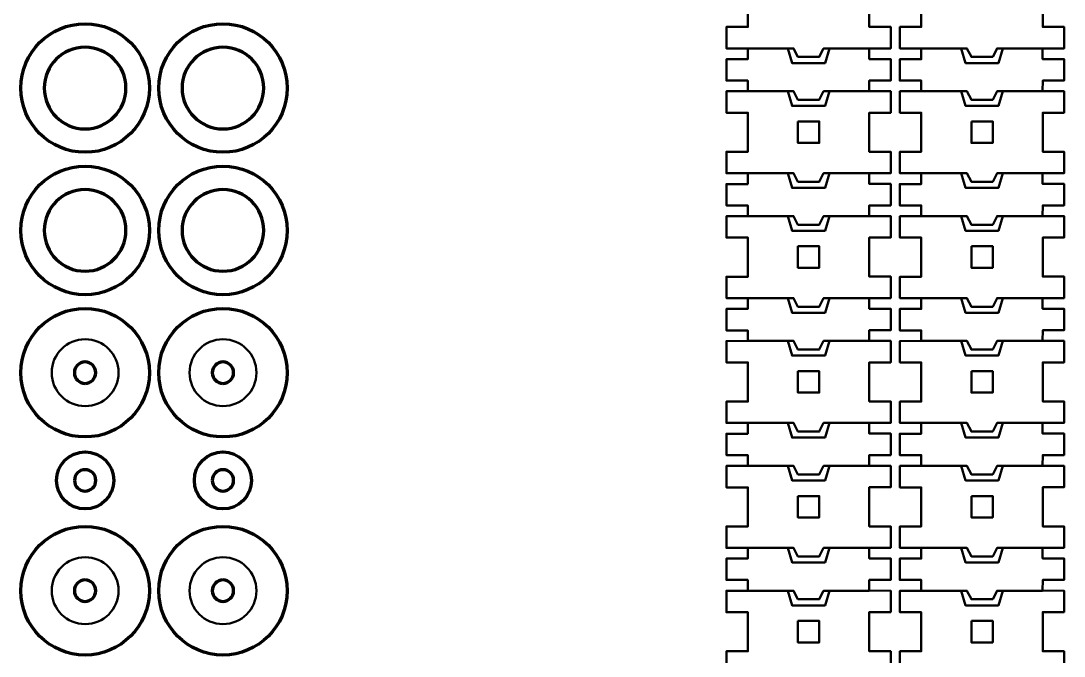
# Model space of a CAD drawing. Header units: inches. Extents: x 589 to 2016, y -1839 to -951.
# Drawn here: x 1006.2 to 1152.3, y -1548.7 to -1459.8 of the extents above; entities that cross this region are included whole.
import ezdxf

# ---------------------------------------------------------------- set-up
doc = ezdxf.new("R2010")
doc.units = ezdxf.units.IN
doc.header["$MEASUREMENT"] = 0
doc.layers.add('Layer 1', color=7, linetype='Continuous')

# ---------------------------------------------------------------- blocks, each defined once
blk = doc.blocks.new('block 79')
at = {"layer": 'Layer 1', "color": 98, "lineweight": 50, "true_color": 0x020302}
for points in [[(1108.04, -1455.19), (1108.04, -1460.66), (1105.04, -1460.66), (1105.04, -1463.66), (1108.04, -1463.66), (1108.03, -1465.17), (1105.03, -1465.17), (1105.03, -1468.17), (1108.03, -1468.17), (1108.03, -1469.66), (1105.04, -1469.67), (1105.04, -1472.67), (1108.04, -1472.67), (1108.04, -1478.14), (1105.04, -1478.14), (1105.04, -1481.14), (1108.04, -1481.14), (1108.03, -1482.65), (1105.03, -1482.65), (1105.03, -1485.65), (1108.03, -1485.65), (1108.03, -1487.14), (1105.04, -1487.15), (1105.04, -1490.15), (1108.04, -1490.15), (1108.04, -1495.62), (1105.04, -1495.62), (1105.04, -1498.62), (1108.04, -1498.62), (1108.03, -1500.13), (1105.03, -1500.13), (1105.03, -1503.13), (1108.03, -1503.13), (1108.03, -1504.62), (1105.04, -1504.63), (1105.04, -1507.63), (1108.04, -1507.63), (1108.04, -1513.1), (1105.04, -1513.1), (1105.04, -1516.1), (1108.04, -1516.1), (1108.03, -1517.6), (1105.03, -1517.6), (1105.03, -1520.6), (1108.03, -1520.6), (1108.03, -1522.1), (1105.04, -1522.11), (1105.04, -1525.11), (1108.04, -1525.11), (1108.04, -1530.58), (1105.04, -1530.58), (1105.04, -1533.58), (1108.04, -1533.58), (1108.03, -1535.09), (1105.03, -1535.09), (1105.03, -1538.08), (1108.03, -1538.08), (1108.03, -1539.58), (1105.04, -1539.59), (1105.04, -1542.59), (1108.04, -1542.59), (1108.04, -1548.06), (1105.04, -1548.06), (1105.04, -1551.06)], [(1128.05, -1551.05), (1128.05, -1548.05), (1125.05, -1548.05), (1125.05, -1542.58), (1128.05, -1542.58), (1128.05, -1539.58), (1125.04, -1539.57), (1125.04, -1538.07), (1128.04, -1538.07), (1128.04, -1535.07), (1125.04, -1535.07), (1125.04, -1533.57), (1128.05, -1533.57), (1128.05, -1530.57), (1125.05, -1530.57), (1125.05, -1525.1), (1128.05, -1525.1), (1128.05, -1522.1), (1125.04, -1522.09), (1125.04, -1520.59), (1128.04, -1520.59), (1128.04, -1517.59), (1125.04, -1517.59), (1125.04, -1516.09), (1128.05, -1516.09), (1128.05, -1513.09), (1125.05, -1513.09), (1125.05, -1507.62), (1128.05, -1507.62), (1128.05, -1504.62), (1125.04, -1504.61), (1125.04, -1503.11), (1128.04, -1503.11), (1128.04, -1500.11), (1125.04, -1500.11), (1125.04, -1498.62), (1128.05, -1498.61), (1128.05, -1495.61), (1125.05, -1495.61), (1125.05, -1490.14), (1128.05, -1490.14), (1128.05, -1487.14), (1125.04, -1487.13), (1125.04, -1485.64), (1128.04, -1485.64), (1128.04, -1482.64), (1125.04, -1482.64), (1125.04, -1481.14), (1128.05, -1481.13), (1128.05, -1478.13), (1125.05, -1478.13), (1125.05, -1472.66), (1128.05, -1472.66), (1128.05, -1469.66), (1125.04, -1469.66), (1125.04, -1468.16), (1128.04, -1468.16), (1128.04, -1465.16), (1125.04, -1465.16), (1125.04, -1463.66), (1128.05, -1463.66), (1128.05, -1460.66), (1125.05, -1460.66), (1125.05, -1455.18)], [(1108.04, -1463.66), (1113.63, -1463.66), (1114.24, -1465.71), (1118.85, -1465.71), (1119.45, -1463.66), (1125.04, -1463.66)], [(1113.63, -1463.66), (1114.44, -1463.66), (1115.04, -1464.86), (1118.04, -1464.86), (1118.65, -1463.66), (1119.45, -1463.66)], [(1108.04, -1469.66), (1113.63, -1469.66), (1114.24, -1471.71), (1118.85, -1471.71), (1119.45, -1469.66), (1125.04, -1469.66)], [(1113.63, -1469.66), (1114.44, -1469.66), (1115.04, -1470.86), (1118.04, -1470.86), (1118.65, -1469.66), (1119.45, -1469.66)], [(1115.04, -1473.89), (1118.04, -1473.89), (1118.04, -1476.89), (1115.04, -1476.89), (1115.04, -1473.89)], [(1108.04, -1481.14), (1113.63, -1481.14), (1114.24, -1483.19), (1118.85, -1483.19), (1119.45, -1481.14), (1125.04, -1481.14)], [(1113.63, -1481.14), (1114.44, -1481.14), (1115.04, -1482.34), (1118.04, -1482.34), (1118.65, -1481.14), (1119.45, -1481.14)], [(1108.04, -1487.14), (1113.63, -1487.14), (1114.24, -1489.19), (1118.85, -1489.19), (1119.45, -1487.14), (1125.04, -1487.14)], [(1113.63, -1487.14), (1114.44, -1487.14), (1115.04, -1488.34), (1118.04, -1488.34), (1118.65, -1487.14), (1119.45, -1487.14)], [(1115.04, -1491.37), (1118.04, -1491.37), (1118.04, -1494.37), (1115.04, -1494.37), (1115.04, -1491.37)], [(1108.04, -1498.62), (1113.63, -1498.62), (1114.24, -1500.67), (1118.85, -1500.67), (1119.45, -1498.62), (1125.04, -1498.62)], [(1113.63, -1498.62), (1114.44, -1498.62), (1115.04, -1499.82), (1118.04, -1499.82), (1118.65, -1498.62), (1119.45, -1498.62)], [(1108.04, -1504.62), (1113.63, -1504.62), (1114.24, -1506.67), (1118.85, -1506.67), (1119.45, -1504.62), (1125.04, -1504.62)], [(1113.63, -1504.62), (1114.44, -1504.62), (1115.04, -1505.82), (1118.04, -1505.82), (1118.65, -1504.62), (1119.45, -1504.62)], [(1115.04, -1508.85), (1118.04, -1508.85), (1118.04, -1511.85), (1115.04, -1511.85), (1115.04, -1508.85)], [(1108.04, -1516.1), (1113.63, -1516.1), (1114.24, -1518.15), (1118.85, -1518.15), (1119.45, -1516.1), (1125.04, -1516.1)], [(1113.63, -1516.1), (1114.44, -1516.1), (1115.04, -1517.3), (1118.04, -1517.3), (1118.65, -1516.1), (1119.45, -1516.1)], [(1108.04, -1522.1), (1113.63, -1522.1), (1114.24, -1524.15), (1118.85, -1524.15), (1119.45, -1522.1), (1125.04, -1522.1)], [(1113.63, -1522.1), (1114.44, -1522.1), (1115.04, -1523.3), (1118.04, -1523.3), (1118.65, -1522.1), (1119.45, -1522.1)], [(1115.04, -1526.33), (1118.04, -1526.33), (1118.04, -1529.33), (1115.04, -1529.33), (1115.04, -1526.33)], [(1108.04, -1533.58), (1113.63, -1533.58), (1114.24, -1535.63), (1118.85, -1535.63), (1119.45, -1533.58), (1125.04, -1533.58)], [(1113.63, -1533.58), (1114.44, -1533.58), (1115.04, -1534.78), (1118.04, -1534.78), (1118.65, -1533.58), (1119.45, -1533.58)], [(1108.04, -1539.58), (1113.63, -1539.58), (1114.24, -1541.63), (1118.85, -1541.63), (1119.45, -1539.58), (1125.04, -1539.58)], [(1113.63, -1539.58), (1114.44, -1539.58), (1115.04, -1540.78), (1118.04, -1540.78), (1118.65, -1539.58), (1119.45, -1539.58)], [(1115.04, -1543.81), (1118.04, -1543.81), (1118.04, -1546.81), (1115.04, -1546.81), (1115.04, -1543.81)]]:
    blk.add_lwpolyline(points, dxfattribs=at)
blk = doc.blocks.new('block 78')
at = {"layer": 'Layer 1'}
blk.add_blockref('block 79', (0, 0), dxfattribs=at)
blk = doc.blocks.new('block 81')
at = {"layer": 'Layer 1', "color": 98, "lineweight": 50, "true_color": 0x020302}
for points in [[(1132.33, -1455.19), (1132.33, -1460.66), (1129.33, -1460.66), (1129.33, -1463.66), (1132.33, -1463.66), (1132.32, -1465.17), (1129.32, -1465.17), (1129.32, -1468.17), (1132.32, -1468.17), (1132.32, -1469.66), (1129.33, -1469.67), (1129.33, -1472.67), (1132.33, -1472.67), (1132.33, -1478.14), (1129.33, -1478.14), (1129.33, -1481.14), (1132.33, -1481.14), (1132.32, -1482.65), (1129.32, -1482.65), (1129.32, -1485.65), (1132.32, -1485.65), (1132.32, -1487.14), (1129.33, -1487.15), (1129.33, -1490.15), (1132.33, -1490.15), (1132.33, -1495.62), (1129.33, -1495.62), (1129.33, -1498.62), (1132.33, -1498.62), (1132.32, -1500.13), (1129.32, -1500.13), (1129.32, -1503.13), (1132.32, -1503.13), (1132.32, -1504.62), (1129.33, -1504.63), (1129.33, -1507.63), (1132.33, -1507.63), (1132.33, -1513.1), (1129.33, -1513.1), (1129.33, -1516.1), (1132.33, -1516.1), (1132.32, -1517.6), (1129.32, -1517.6), (1129.32, -1520.6), (1132.32, -1520.6), (1132.32, -1522.1), (1129.33, -1522.11), (1129.33, -1525.11), (1132.33, -1525.11), (1132.33, -1530.58), (1129.33, -1530.58), (1129.33, -1533.58), (1132.33, -1533.58), (1132.32, -1535.09), (1129.32, -1535.09), (1129.32, -1538.08), (1132.32, -1538.08), (1132.32, -1539.58), (1129.33, -1539.59), (1129.33, -1542.59), (1132.33, -1542.59), (1132.33, -1548.06), (1129.33, -1548.06), (1129.33, -1551.06)], [(1152.34, -1551.05), (1152.34, -1548.05), (1149.34, -1548.05), (1149.34, -1542.58), (1152.34, -1542.58), (1152.34, -1539.58), (1149.33, -1539.57), (1149.34, -1538.07), (1152.33, -1538.07), (1152.33, -1535.07), (1149.33, -1535.07), (1149.33, -1533.57), (1152.34, -1533.57), (1152.34, -1530.57), (1149.34, -1530.57), (1149.34, -1525.1), (1152.34, -1525.1), (1152.34, -1522.1), (1149.33, -1522.09), (1149.34, -1520.59), (1152.33, -1520.59), (1152.33, -1517.59), (1149.33, -1517.59), (1149.33, -1516.09), (1152.34, -1516.09), (1152.34, -1513.09), (1149.34, -1513.09), (1149.34, -1507.62), (1152.34, -1507.62), (1152.34, -1504.62), (1149.33, -1504.61), (1149.34, -1503.11), (1152.33, -1503.11), (1152.33, -1500.11), (1149.33, -1500.11), (1149.33, -1498.62), (1152.34, -1498.61), (1152.34, -1495.61), (1149.34, -1495.61), (1149.34, -1490.14), (1152.34, -1490.14), (1152.34, -1487.14), (1149.33, -1487.13), (1149.34, -1485.64), (1152.33, -1485.64), (1152.33, -1482.64), (1149.33, -1482.64), (1149.33, -1481.14), (1152.34, -1481.13), (1152.34, -1478.13), (1149.34, -1478.13), (1149.34, -1472.66), (1152.34, -1472.66), (1152.34, -1469.66), (1149.33, -1469.66), (1149.34, -1468.16), (1152.33, -1468.16), (1152.33, -1465.16), (1149.33, -1465.16), (1149.33, -1463.66), (1152.34, -1463.66), (1152.34, -1460.66), (1149.34, -1460.66), (1149.34, -1455.18)], [(1132.33, -1463.66), (1137.93, -1463.66), (1138.53, -1465.71), (1143.14, -1465.71), (1143.74, -1463.66), (1149.33, -1463.66)], [(1137.93, -1463.66), (1138.73, -1463.66), (1139.34, -1464.86), (1142.34, -1464.86), (1142.94, -1463.66), (1143.74, -1463.66)], [(1132.33, -1469.66), (1137.93, -1469.66), (1138.53, -1471.71), (1143.14, -1471.71), (1143.74, -1469.66), (1149.33, -1469.66)], [(1137.93, -1469.66), (1138.73, -1469.66), (1139.34, -1470.86), (1142.34, -1470.86), (1142.94, -1469.66), (1143.74, -1469.66)], [(1139.34, -1473.89), (1142.34, -1473.89), (1142.34, -1476.89), (1139.34, -1476.89), (1139.34, -1473.89)], [(1132.33, -1481.14), (1137.93, -1481.14), (1138.53, -1483.19), (1143.14, -1483.19), (1143.74, -1481.14), (1149.33, -1481.14)], [(1137.93, -1481.14), (1138.73, -1481.14), (1139.34, -1482.34), (1142.34, -1482.34), (1142.94, -1481.14), (1143.74, -1481.14)], [(1132.33, -1487.14), (1137.93, -1487.14), (1138.53, -1489.19), (1143.14, -1489.19), (1143.74, -1487.14), (1149.33, -1487.14)], [(1137.93, -1487.14), (1138.73, -1487.14), (1139.34, -1488.34), (1142.34, -1488.34), (1142.94, -1487.14), (1143.74, -1487.14)], [(1139.34, -1491.37), (1142.34, -1491.37), (1142.34, -1494.37), (1139.34, -1494.37), (1139.34, -1491.37)], [(1132.33, -1498.62), (1137.93, -1498.62), (1138.53, -1500.67), (1143.14, -1500.67), (1143.74, -1498.62), (1149.33, -1498.62)], [(1137.93, -1498.62), (1138.73, -1498.62), (1139.34, -1499.82), (1142.34, -1499.82), (1142.94, -1498.62), (1143.74, -1498.62)], [(1132.33, -1504.62), (1137.93, -1504.62), (1138.53, -1506.67), (1143.14, -1506.67), (1143.74, -1504.62), (1149.33, -1504.62)], [(1137.93, -1504.62), (1138.73, -1504.62), (1139.34, -1505.82), (1142.34, -1505.82), (1142.94, -1504.62), (1143.74, -1504.62)], [(1139.34, -1508.85), (1142.34, -1508.85), (1142.34, -1511.85), (1139.34, -1511.85), (1139.34, -1508.85)], [(1132.33, -1516.1), (1137.93, -1516.1), (1138.53, -1518.15), (1143.14, -1518.15), (1143.74, -1516.1), (1149.33, -1516.1)], [(1137.93, -1516.1), (1138.73, -1516.1), (1139.34, -1517.3), (1142.34, -1517.3), (1142.94, -1516.1), (1143.74, -1516.1)], [(1132.33, -1522.1), (1137.93, -1522.1), (1138.53, -1524.15), (1143.14, -1524.15), (1143.74, -1522.1), (1149.33, -1522.1)], [(1137.93, -1522.1), (1138.73, -1522.1), (1139.34, -1523.3), (1142.34, -1523.3), (1142.94, -1522.1), (1143.74, -1522.1)], [(1139.34, -1526.33), (1142.34, -1526.33), (1142.34, -1529.33), (1139.34, -1529.33), (1139.34, -1526.33)], [(1132.33, -1533.58), (1137.93, -1533.58), (1138.53, -1535.63), (1143.14, -1535.63), (1143.74, -1533.58), (1149.33, -1533.58)], [(1137.93, -1533.58), (1138.73, -1533.58), (1139.34, -1534.78), (1142.34, -1534.78), (1142.94, -1533.58), (1143.74, -1533.58)], [(1132.33, -1539.58), (1137.93, -1539.58), (1138.53, -1541.63), (1143.14, -1541.63), (1143.74, -1539.58), (1149.33, -1539.58)], [(1137.93, -1539.58), (1138.73, -1539.58), (1139.34, -1540.78), (1142.34, -1540.78), (1142.94, -1539.58), (1143.74, -1539.58)], [(1139.34, -1543.81), (1142.34, -1543.81), (1142.34, -1546.81), (1139.34, -1546.81), (1139.34, -1543.81)]]:
    blk.add_lwpolyline(points, dxfattribs=at)
blk = doc.blocks.new('block 80')
at = {"layer": 'Layer 1'}
blk.add_blockref('block 81', (0, 0), dxfattribs=at)
blk = doc.blocks.new('block 123')
at = {"layer": 'Layer 1', "color": 18, "lineweight": 80, "true_color": 0x010101}
for points in [[(1015.2, -1500.06), (1010.23, -1500.06), (1006.2, -1504.09), (1006.2, -1509.06), (1006.2, -1514.03), (1010.23, -1518.06), (1015.2, -1518.06), (1020.17, -1518.06), (1024.2, -1514.03), (1024.2, -1509.06), (1024.2, -1504.09), (1020.17, -1500.06), (1015.2, -1500.06)], [(1015.2, -1510.56), (1014.38, -1510.56), (1013.7, -1509.89), (1013.7, -1509.06), (1013.7, -1508.23), (1014.38, -1507.56), (1015.2, -1507.56), (1016.03, -1507.56), (1016.7, -1508.23), (1016.7, -1509.06), (1016.7, -1509.88), (1016.03, -1510.56), (1015.2, -1510.56)]]:
    blk.add_open_spline(points, degree=3, knots=[0, 0, 0, 0, 1, 1, 1, 2, 2, 2, 3, 3, 3, 4, 4, 4, 4], dxfattribs=at)
at = {"layer": 'Layer 1', "color": 240, "lineweight": 50, "true_color": 0xec2227}
blk.add_open_spline([(1015.2, -1504.37), (1017.79, -1504.37), (1019.89, -1506.47), (1019.89, -1509.06), (1019.89, -1511.64), (1017.79, -1513.74), (1015.2, -1513.74), (1012.62, -1513.74), (1010.52, -1511.64), (1010.52, -1509.06), (1010.52, -1506.47), (1012.62, -1504.37), (1015.2, -1504.37)], degree=3, knots=[0, 0, 0, 0, 1, 1, 1, 2, 2, 2, 3, 3, 3, 4, 4, 4, 4], dxfattribs=at)
blk = doc.blocks.new('block 124')
at = {"layer": 'Layer 1', "color": 18, "lineweight": 80, "true_color": 0x010101}
for points in [[(1015.2, -1548.58), (1020.18, -1548.58), (1024.2, -1544.55), (1024.2, -1539.58), (1024.2, -1534.61), (1020.18, -1530.58), (1015.2, -1530.58), (1010.23, -1530.58), (1006.2, -1534.61), (1006.2, -1539.58), (1006.2, -1544.55), (1010.23, -1548.58), (1015.2, -1548.58)], [(1015.2, -1538.08), (1016.03, -1538.08), (1016.7, -1538.75), (1016.7, -1539.58), (1016.7, -1540.41), (1016.03, -1541.08), (1015.2, -1541.08), (1014.38, -1541.08), (1013.7, -1540.41), (1013.7, -1539.58), (1013.7, -1538.75), (1014.38, -1538.08), (1015.2, -1538.08)]]:
    blk.add_open_spline(points, degree=3, knots=[0, 0, 0, 0, 1, 1, 1, 2, 2, 2, 3, 3, 3, 4, 4, 4, 4], dxfattribs=at)
at = {"layer": 'Layer 1', "color": 240, "lineweight": 50, "true_color": 0xec2227}
blk.add_open_spline([(1015.2, -1534.9), (1017.79, -1534.9), (1019.89, -1536.99), (1019.89, -1539.58), (1019.89, -1542.17), (1017.79, -1544.26), (1015.2, -1544.26), (1012.62, -1544.26), (1010.52, -1542.17), (1010.52, -1539.58), (1010.52, -1536.99), (1012.62, -1534.9), (1015.2, -1534.9)], degree=3, knots=[0, 0, 0, 0, 1, 1, 1, 2, 2, 2, 3, 3, 3, 4, 4, 4, 4], dxfattribs=at)
blk = doc.blocks.new('block 125')
at = {"layer": 'Layer 1', "color": 18, "lineweight": 80, "true_color": 0x010101}
for points in [[(1034.51, -1500.06), (1029.54, -1500.06), (1025.51, -1504.09), (1025.51, -1509.06), (1025.51, -1514.03), (1029.54, -1518.06), (1034.51, -1518.06), (1039.48, -1518.06), (1043.51, -1514.03), (1043.51, -1509.06), (1043.51, -1504.09), (1039.48, -1500.06), (1034.51, -1500.06)], [(1034.51, -1510.56), (1033.68, -1510.56), (1033.01, -1509.89), (1033.01, -1509.06), (1033.01, -1508.23), (1033.68, -1507.56), (1034.51, -1507.56), (1035.34, -1507.56), (1036.01, -1508.23), (1036.01, -1509.06), (1036.01, -1509.88), (1035.34, -1510.56), (1034.51, -1510.56)]]:
    blk.add_open_spline(points, degree=3, knots=[0, 0, 0, 0, 1, 1, 1, 2, 2, 2, 3, 3, 3, 4, 4, 4, 4], dxfattribs=at)
at = {"layer": 'Layer 1', "color": 240, "lineweight": 50, "true_color": 0xec2227}
blk.add_open_spline([(1034.51, -1504.37), (1037.1, -1504.37), (1039.2, -1506.47), (1039.2, -1509.06), (1039.2, -1511.64), (1037.1, -1513.74), (1034.51, -1513.74), (1031.93, -1513.74), (1029.83, -1511.64), (1029.83, -1509.06), (1029.83, -1506.47), (1031.93, -1504.37), (1034.51, -1504.37)], degree=3, knots=[0, 0, 0, 0, 1, 1, 1, 2, 2, 2, 3, 3, 3, 4, 4, 4, 4], dxfattribs=at)
blk = doc.blocks.new('block 126')
at = {"layer": 'Layer 1', "color": 18, "lineweight": 80, "true_color": 0x010101}
for points in [[(1034.51, -1548.58), (1039.48, -1548.58), (1043.51, -1544.55), (1043.51, -1539.58), (1043.51, -1534.61), (1039.48, -1530.58), (1034.51, -1530.58), (1029.54, -1530.58), (1025.51, -1534.61), (1025.51, -1539.58), (1025.51, -1544.55), (1029.54, -1548.58), (1034.51, -1548.58)], [(1034.51, -1538.08), (1035.34, -1538.08), (1036.01, -1538.75), (1036.01, -1539.58), (1036.01, -1540.41), (1035.34, -1541.08), (1034.51, -1541.08), (1033.68, -1541.08), (1033.01, -1540.41), (1033.01, -1539.58), (1033.01, -1538.75), (1033.69, -1538.08), (1034.51, -1538.08)]]:
    blk.add_open_spline(points, degree=3, knots=[0, 0, 0, 0, 1, 1, 1, 2, 2, 2, 3, 3, 3, 4, 4, 4, 4], dxfattribs=at)
at = {"layer": 'Layer 1', "color": 240, "lineweight": 50, "true_color": 0xec2227}
blk.add_open_spline([(1034.51, -1534.9), (1037.1, -1534.9), (1039.2, -1536.99), (1039.2, -1539.58), (1039.2, -1542.17), (1037.1, -1544.26), (1034.51, -1544.26), (1031.93, -1544.26), (1029.83, -1542.17), (1029.83, -1539.58), (1029.83, -1536.99), (1031.93, -1534.9), (1034.51, -1534.9)], degree=3, knots=[0, 0, 0, 0, 1, 1, 1, 2, 2, 2, 3, 3, 3, 4, 4, 4, 4], dxfattribs=at)

msp = doc.modelspace()

# ---------------------------------------------------------------- linework, layer by layer
at = {"layer": 'Layer 1', "color": 18, "lineweight": 80, "true_color": 0x010101}
for points in [[(1015.2, -1478.21), (1020.18, -1478.21), (1024.2, -1474.18), (1024.2, -1469.21), (1024.2, -1464.24), (1020.18, -1460.21), (1015.2, -1460.21), (1010.23, -1460.21), (1006.2, -1464.24), (1006.2, -1469.21), (1006.2, -1474.18), (1010.23, -1478.21), (1015.2, -1478.21)], [(1034.51, -1478.21), (1039.48, -1478.21), (1043.51, -1474.18), (1043.51, -1469.21), (1043.51, -1464.24), (1039.48, -1460.21), (1034.51, -1460.21), (1029.54, -1460.21), (1025.51, -1464.24), (1025.51, -1469.21), (1025.51, -1474.18), (1029.54, -1478.21), (1034.51, -1478.21)], [(1015.2, -1463.49), (1018.36, -1463.49), (1020.92, -1466.05), (1020.92, -1469.21), (1020.92, -1472.37), (1018.36, -1474.93), (1015.2, -1474.93), (1012.05, -1474.93), (1009.48, -1472.37), (1009.48, -1469.21), (1009.48, -1466.05), (1012.05, -1463.49), (1015.2, -1463.49)], [(1034.51, -1463.49), (1037.67, -1463.49), (1040.23, -1466.05), (1040.23, -1469.21), (1040.23, -1472.37), (1037.67, -1474.93), (1034.51, -1474.93), (1031.35, -1474.93), (1028.79, -1472.37), (1028.79, -1469.21), (1028.79, -1466.05), (1031.35, -1463.49), (1034.51, -1463.49)], [(1015.2, -1480.14), (1010.23, -1480.14), (1006.2, -1484.17), (1006.2, -1489.14), (1006.2, -1494.11), (1010.23, -1498.14), (1015.2, -1498.14), (1020.17, -1498.14), (1024.2, -1494.11), (1024.2, -1489.14), (1024.2, -1484.17), (1020.17, -1480.14), (1015.2, -1480.14)], [(1034.51, -1480.14), (1029.54, -1480.14), (1025.51, -1484.17), (1025.51, -1489.14), (1025.51, -1494.11), (1029.54, -1498.14), (1034.51, -1498.14), (1039.48, -1498.14), (1043.51, -1494.11), (1043.51, -1489.14), (1043.51, -1484.17), (1039.48, -1480.14), (1034.51, -1480.14)], [(1015.2, -1494.85), (1012.05, -1494.85), (1009.48, -1492.29), (1009.48, -1489.14), (1009.48, -1485.98), (1012.05, -1483.42), (1015.2, -1483.42), (1018.36, -1483.42), (1020.92, -1485.98), (1020.92, -1489.14), (1020.92, -1492.29), (1018.36, -1494.85), (1015.2, -1494.85)], [(1034.51, -1494.85), (1031.35, -1494.85), (1028.79, -1492.29), (1028.79, -1489.14), (1028.79, -1485.98), (1031.35, -1483.42), (1034.51, -1483.42), (1037.67, -1483.42), (1040.23, -1485.98), (1040.23, -1489.14), (1040.23, -1492.29), (1037.67, -1494.85), (1034.51, -1494.85)], [(1019.21, -1524.14), (1019.21, -1521.93), (1017.42, -1520.14), (1015.21, -1520.14), (1013, -1520.14), (1011.21, -1521.93), (1011.21, -1524.14), (1011.21, -1526.35), (1013, -1528.14), (1015.21, -1528.14), (1017.41, -1528.14), (1019.21, -1526.35), (1019.21, -1524.14)], [(1038.51, -1524.14), (1038.51, -1521.93), (1036.72, -1520.14), (1034.51, -1520.14), (1032.3, -1520.14), (1030.51, -1521.93), (1030.51, -1524.14), (1030.51, -1526.35), (1032.3, -1528.14), (1034.51, -1528.14), (1036.72, -1528.14), (1038.51, -1526.35), (1038.51, -1524.14)], [(1013.71, -1524.14), (1013.71, -1523.31), (1014.38, -1522.64), (1015.21, -1522.64), (1016.03, -1522.64), (1016.71, -1523.31), (1016.71, -1524.14), (1016.71, -1524.97), (1016.03, -1525.64), (1015.21, -1525.64), (1014.38, -1525.64), (1013.71, -1524.96), (1013.71, -1524.14)], [(1033.01, -1524.14), (1033.01, -1523.31), (1033.69, -1522.64), (1034.51, -1522.64), (1035.34, -1522.64), (1036.01, -1523.31), (1036.01, -1524.14), (1036.01, -1524.97), (1035.34, -1525.64), (1034.51, -1525.64), (1033.69, -1525.64), (1033.01, -1524.96), (1033.01, -1524.14)]]:
    msp.add_open_spline(points, degree=3, knots=[0, 0, 0, 0, 1, 1, 1, 2, 2, 2, 3, 3, 3, 4, 4, 4, 4], dxfattribs=at)

# ---------------------------------------------------------------- block references
at = {"layer": 'Layer 1'}
for name in ['block 78', 'block 80', 'block 123', 'block 125', 'block 124', 'block 126']:
    msp.add_blockref(name, (0, 0), dxfattribs=at)

doc.saveas('drawing.dxf')
